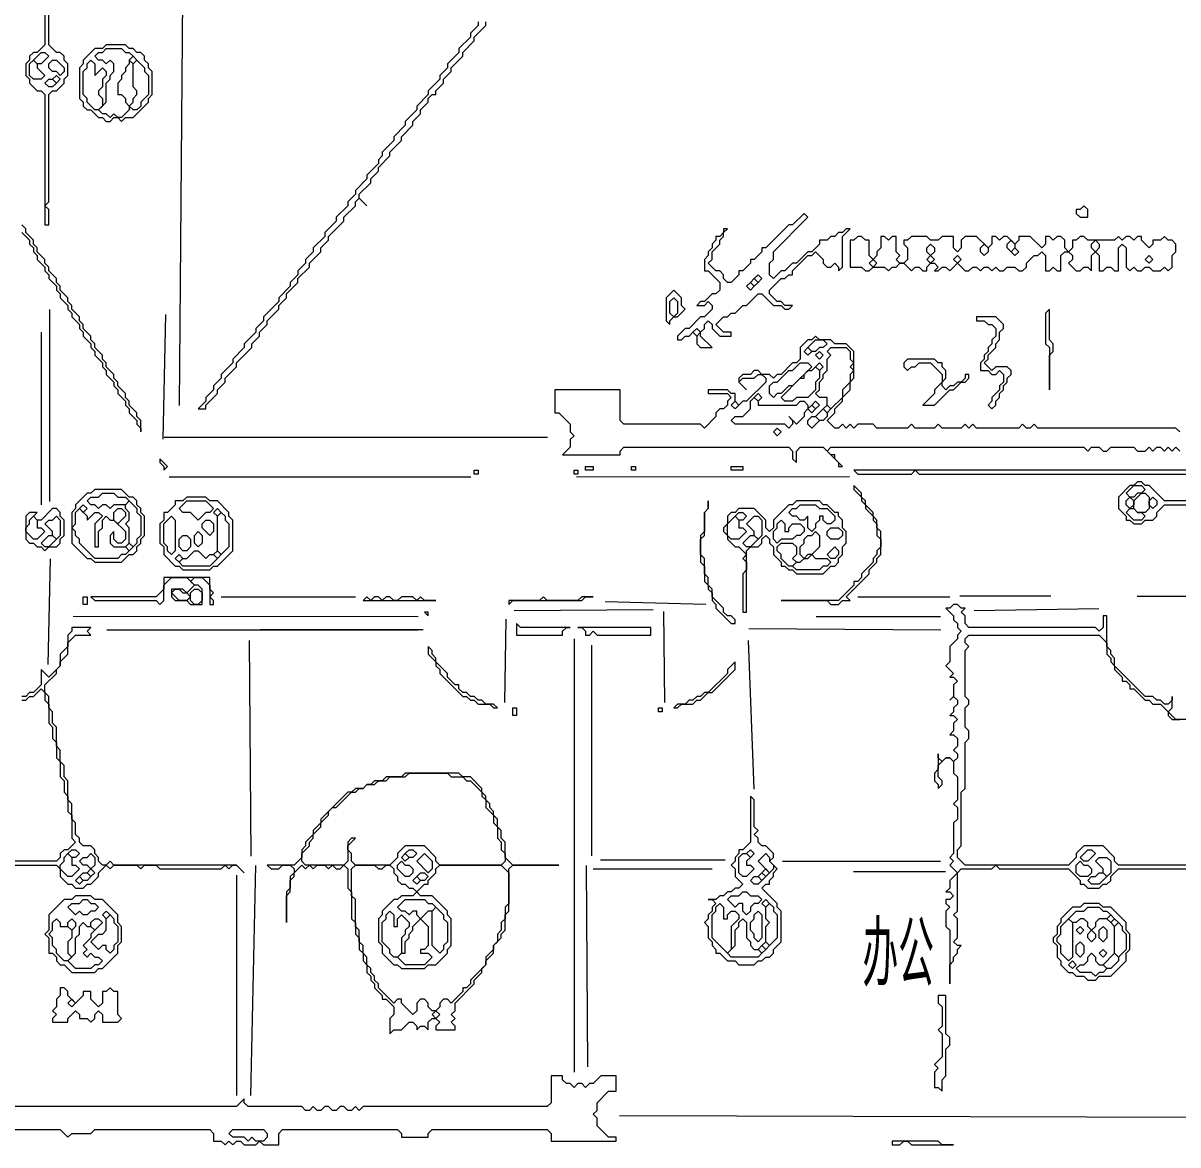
# Model space of a CAD drawing. Extents: x 10 to 1971, y 11 to 1392.
# Drawn here: x 696.3 to 997.5, y 476 to 768.6 of the extents above; entities that cross this region are included whole.
import ezdxf

# ---------------------------------------------------------------- set-up
doc = ezdxf.new("R2010")
doc.units = 0
for name, color, linetype, lineweight in [('OCR_TEXT', 6, 'Continuous', 0), ('TEXT_FALLBACK_OUTLINE', 2, 'Continuous', 0), ('TRACE_CURVE', 6, 'Continuous', 0), ('TRACE_STRAIGHT', 5, 'Continuous', 0), ('TRACE_TEXT_SYMBOL', 6, 'Continuous', 0)]:
    doc.layers.add(name, color=color, linetype=linetype, lineweight=lineweight)
doc.styles.add('wqy-unicode', font='wqy-unicode.lff')

msp = doc.modelspace()

# ---------------------------------------------------------------- linework, layer by layer
at = {"layer": 'TEXT_FALLBACK_OUTLINE', "color": 2}
for points in [[(964, 694), (963, 693), (963, 685), (964, 684), (964, 673), (964, 682), (965, 683), (965, 685), (964, 686)], [(945, 692), (945, 691), (947, 691), (948, 690), (949, 690), (950, 689), (950, 687), (949, 686), (949, 685), (948, 684), (948, 683), (947, 682), (947, 681), (946, 680), (946, 678), (948, 678), (949, 677), (950, 677), (951, 678), (952, 677), (952, 675), (951, 674), (951, 673), (949, 671), (949, 670), (948, 669), (949, 668), (950, 669), (950, 670), (951, 671), (951, 672), (952, 673), (952, 674), (953, 675), (953, 676), (954, 677), (954, 678), (953, 679), (950, 679), (949, 678), (947, 680), (948, 681), (948, 682), (950, 684), (950, 685), (951, 686), (951, 688), (952, 689), (952, 690), (950, 692)], [(927, 681), (926, 680), (926, 679), (927, 678), (928, 679), (929, 679), (930, 680), (933, 680), (936, 677), (936, 675), (934, 673), (934, 672), (931, 669), (934, 669), (938, 673), (939, 673), (941, 675), (942, 675), (943, 676), (943, 677), (942, 677), (942, 676), (941, 675), (940, 675), (939, 674), (938, 674), (937, 673), (936, 674), (936, 675), (937, 676), (937, 678), (936, 679), (936, 680), (935, 680), (934, 681)], [(706, 517), (706, 515), (705, 514), (705, 512), (704, 511), (705, 510), (704, 509), (704, 508), (708, 508), (708, 509), (710, 511), (711, 510), (711, 509), (713, 509), (714, 508), (715, 509), (715, 510), (716, 511), (717, 510), (717, 508), (721, 508), (722, 509), (721, 510), (721, 516), (720, 516), (719, 517), (718, 516), (717, 516), (717, 513), (716, 512), (714, 514), (714, 516), (712, 516), (712, 515), (710, 513), (708, 515), (708, 516), (707, 517)], [(708, 513), (709, 514), (710, 513), (709, 512)]]:
    msp.add_lwpolyline(points, close=True, dxfattribs=at)
at = {"layer": 'TRACE_CURVE', "color": 6}
for points in [[(702, 799), (702, 763), (700, 761), (699, 761), (698, 760), (698, 759), (697, 758), (697, 755), (698, 754), (698, 753), (700, 751), (701, 751), (702, 750), (702, 716), (703, 716), (703, 720), (702, 721), (703, 722), (703, 750), (704, 751), (705, 751), (707, 753), (707, 754), (708, 755), (708, 758), (707, 759), (707, 760), (706, 761), (705, 761), (703, 763), (703, 863)], [(815, 769), (815, 768), (813, 766), (813, 765), (810, 762), (810, 761), (807, 758), (807, 757), (805, 755), (805, 754), (802, 751), (802, 750), (799, 747), (799, 746), (796, 743), (796, 742), (793, 739), (793, 738), (790, 735), (790, 734), (789, 733), (789, 732), (786, 729), (786, 728), (783, 725), (783, 724), (781, 722), (781, 721), (778, 718), (778, 717), (775, 714)], [(789, 730), (789, 731), (792, 734), (792, 735), (795, 738), (795, 739), (798, 742), (798, 743), (800, 745), (800, 746), (802, 748), (802, 749), (803, 750), (804, 750), (804, 751), (806, 753), (806, 754), (808, 756), (808, 757), (811, 760), (811, 761), (814, 764), (814, 765), (817, 768), (817, 769)], [(775, 714), (775, 713), (772, 710), (772, 709), (770, 707), (770, 706), (768, 704), (768, 703), (766, 701), (766, 700), (763, 697), (763, 696), (759, 692), (759, 691), (757, 689), (757, 688), (754, 685), (754, 684), (751, 681), (751, 680), (748, 677), (748, 676), (746, 674), (746, 673), (744, 671), (744, 670), (742, 668), (744, 668), (744, 669), (747, 672), (747, 673), (749, 675), (749, 676), (752, 679), (752, 680), (756, 684), (756, 685), (758, 687), (758, 688), (760, 690), (760, 691), (763, 694), (763, 695), (765, 697), (765, 698), (768, 701), (768, 702), (771, 705), (771, 706), (774, 709), (774, 710), (776, 712), (776, 713), (780, 717), (780, 718), (783, 721), (783, 722), (784, 723), (786, 721), (784, 723), (784, 724), (787, 727), (787, 728), (789, 730)], [(718, 678), (718, 677), (720, 675), (720, 674), (721, 673), (721, 672), (723, 670), (723, 669), (724, 668), (724, 667), (726, 665), (726, 664), (727, 663), (727, 662), (727, 665), (726, 666), (726, 667), (724, 669), (724, 670), (723, 671), (723, 672), (721, 674), (721, 675), (720, 676), (720, 677), (718, 679), (718, 680), (717, 681), (717, 682), (715, 684), (715, 685), (714, 686), (714, 687), (712, 689), (712, 690), (711, 691), (711, 692), (709, 694), (709, 695), (708, 696), (708, 697), (706, 699), (706, 700), (705, 701), (705, 702), (703, 704), (703, 705), (702, 706), (702, 707), (700, 709), (700, 710), (699, 711), (699, 712), (697, 714), (697, 715), (696, 716)], [(696, 714), (698, 712), (698, 711), (699, 710), (699, 709), (700, 708), (700, 707), (702, 705), (702, 704), (703, 703), (703, 702), (705, 700), (705, 699), (706, 698), (706, 697), (708, 695), (708, 694), (709, 693), (709, 692), (711, 690), (711, 689), (712, 688), (712, 687), (714, 685), (714, 684), (715, 683), (715, 682), (717, 680), (717, 679), (718, 678)], [(939, 617), (938, 616), (937, 616), (939, 614), (939, 613), (940, 612), (940, 611), (941, 610), (940, 609), (940, 608), (938, 606), (938, 602), (937, 601), (939, 599), (938, 598), (939, 598), (940, 597), (939, 596), (939, 593), (938, 592), (939, 593), (940, 592), (940, 591), (939, 590), (939, 589), (938, 588), (939, 588), (940, 587), (939, 586), (939, 584), (938, 583), (939, 583), (940, 582), (940, 580), (939, 579), (940, 578), (940, 577), (939, 576), (938, 577), (937, 577), (936, 576), (935, 577), (935, 578), (935, 574), (934, 573), (934, 571), (935, 570), (935, 569), (936, 570), (936, 571), (935, 572), (935, 575), (937, 577), (938, 577), (939, 576), (939, 573), (940, 572), (940, 566), (939, 565), (940, 564), (940, 561), (939, 560), (939, 552), (938, 551)], [(980, 604), (980, 605), (979, 606), (979, 614), (978, 614), (978, 611), (977, 610), (976, 611), (943, 611), (942, 612), (942, 614), (941, 615), (942, 616), (941, 616), (940, 617), (939, 617)], [(709, 611), (709, 610), (708, 609), (708, 606), (706, 604), (706, 601), (703, 598), (701, 600), (701, 596), (699, 594), (698, 594), (697, 593), (696, 593)], [(720, 549), (726, 549), (727, 548), (728, 549), (731, 549), (732, 548), (748, 548), (749, 549), (750, 548), (751, 549), (752, 549), (754, 547), (752, 549), (720, 549), (719, 550), (718, 549), (717, 549), (716, 550), (716, 551), (715, 552), (715, 553), (714, 554), (712, 554), (711, 555), (711, 556), (710, 557), (710, 560), (709, 561), (709, 565), (708, 566), (708, 571), (707, 572), (707, 575), (706, 576), (706, 579), (705, 580), (705, 585), (704, 586), (704, 589), (703, 590), (703, 593), (702, 594), (702, 596), (705, 599), (705, 600), (706, 601), (706, 602), (708, 604), (708, 607), (710, 609), (714, 609), (713, 610), (714, 611), (709, 611)], [(943, 584), (942, 585), (942, 590), (943, 591), (943, 592), (942, 593), (942, 605), (943, 606), (942, 607), (942, 608), (943, 609), (977, 609), (979, 607), (979, 604), (980, 603), (980, 602), (981, 601), (981, 600), (983, 598), (983, 597), (984, 597), (985, 596), (985, 595), (986, 595), (989, 592), (990, 592), (991, 591), (993, 591), (995, 589), (995, 588), (996, 587), (998, 587)], [(1001, 587), (997, 587), (995, 589), (996, 590), (996, 593), (996, 592), (995, 591), (994, 591), (993, 592), (992, 592), (991, 593), (989, 593), (981, 601), (981, 603), (980, 604)], [(696, 592), (697, 592), (698, 593), (699, 593), (701, 595), (702, 594), (702, 592), (703, 591), (703, 586), (704, 585), (704, 582), (705, 581), (705, 577), (706, 576), (706, 572), (707, 571), (707, 568), (708, 567), (708, 563), (709, 562), (709, 556), (710, 555), (708, 553), (707, 553), (706, 552), (706, 551), (705, 550), (671, 550)], [(1009, 549), (982, 549), (981, 550), (981, 551), (978, 554), (973, 554), (971, 552), (971, 551), (969, 549), (942, 549), (940, 551), (940, 553), (941, 554), (941, 568), (942, 569), (942, 581), (943, 582), (943, 584)], [(796, 573), (795, 572), (791, 572), (790, 571), (788, 571), (787, 570), (786, 570), (785, 569), (783, 569), (782, 568), (781, 568), (774, 561), (774, 560), (772, 558), (772, 557), (770, 555), (770, 554), (769, 553), (769, 551), (767, 549), (760, 549), (761, 548), (763, 548), (764, 549), (766, 549), (767, 548), (767, 547), (766, 546), (766, 543), (765, 542), (765, 534), (765, 541), (766, 542), (766, 545), (767, 546), (767, 547), (769, 549), (770, 548), (771, 549), (772, 548), (773, 549), (775, 549), (776, 548), (777, 549), (778, 548), (779, 548), (780, 549), (781, 548), (781, 543), (782, 542), (782, 535), (783, 534), (783, 531), (784, 530), (784, 527), (785, 526), (785, 524), (786, 523), (786, 521), (787, 520), (787, 519), (788, 518), (788, 517), (790, 515)], [(790, 515), (790, 514), (791, 514), (793, 512), (793, 510), (792, 509), (792, 505), (793, 506), (795, 506), (797, 508), (798, 508), (799, 507), (799, 506), (800, 507), (801, 507), (802, 506), (802, 508), (803, 509), (804, 509), (805, 508), (804, 507), (804, 506), (809, 506), (809, 507), (808, 508), (809, 509), (808, 510), (809, 511), (809, 513), (814, 518), (814, 519), (816, 521), (816, 522), (817, 523), (817, 524), (819, 526), (819, 528), (821, 530), (821, 531), (822, 532), (822, 536), (823, 537), (823, 548), (824, 549), (836, 549), (824, 549), (822, 551), (822, 555), (821, 556), (821, 558), (820, 559), (820, 561), (819, 562), (819, 563), (818, 564), (818, 565), (817, 566), (817, 567), (816, 568), (816, 569), (813, 572), (811, 572), (810, 573), (796, 573)], [(672, 549), (705, 549), (706, 548), (706, 546), (708, 544), (709, 544), (710, 543), (712, 543), (713, 544), (714, 544), (716, 546), (716, 547), (718, 549), (719, 548), (720, 549)], [(782, 548), (783, 549), (788, 549), (789, 548), (790, 548), (791, 549), (792, 549), (793, 548), (793, 547), (794, 546), (794, 545), (795, 544), (796, 544), (797, 543), (798, 543), (799, 542), (798, 541), (795, 541), (794, 540), (793, 540), (790, 537), (790, 536), (789, 535), (789, 529), (790, 528), (790, 526), (793, 523), (794, 523), (795, 522), (801, 522), (802, 523), (804, 523), (807, 526), (807, 527), (808, 528), (808, 535), (807, 536), (807, 537), (803, 541), (800, 541), (799, 542), (801, 544), (802, 544), (802, 545), (804, 547), (804, 548), (805, 549), (821, 549), (823, 547), (823, 539), (822, 538), (822, 535), (821, 534), (821, 532), (820, 531), (820, 529), (819, 528), (819, 527), (817, 525), (817, 523), (813, 519), (813, 518), (812, 517), (811, 517)], [(938, 551), (939, 550), (938, 549), (940, 547), (938, 545), (938, 543), (937, 542), (938, 542), (939, 541), (938, 540), (937, 540), (937, 539), (938, 538), (937, 537), (937, 533), (938, 532), (938, 518), (938, 523), (939, 524), (939, 525), (940, 526), (940, 527), (941, 528), (940, 528), (939, 529), (940, 530), (940, 535), (939, 536), (940, 537), (940, 547), (941, 548), (949, 548), (950, 549), (951, 548), (969, 548), (972, 545), (972, 544), (973, 544), (974, 543), (977, 543), (978, 544), (979, 544), (980, 545), (980, 546), (982, 548), (1009, 548)], [(811, 517), (811, 516), (808, 513), (807, 514), (806, 514), (805, 513), (805, 512), (804, 511), (803, 511), (802, 512), (802, 513), (801, 514), (800, 514), (799, 513), (799, 511), (798, 510), (795, 513), (795, 514), (794, 514), (793, 513), (789, 517), (789, 518), (788, 519), (788, 520), (787, 521), (787, 522), (786, 523), (786, 525), (785, 526), (785, 528), (784, 529), (784, 532), (783, 533), (783, 540), (782, 541), (782, 548)], [(846, 483), (845, 484), (846, 485), (846, 487), (849, 490), (851, 490), (851, 494), (847, 494), (845, 492), (844, 492), (843, 491), (842, 492), (841, 492), (840, 491), (839, 492), (838, 492), (837, 493), (837, 494), (834, 494), (834, 487), (833, 486), (785, 486), (784, 485), (783, 486), (782, 485), (781, 485), (780, 486), (779, 486), (778, 485), (777, 485), (776, 486), (775, 486), (774, 485), (773, 485), (772, 486), (771, 485), (770, 485), (769, 486), (755, 486), (754, 487), (754, 488), (752, 486), (677, 486)], [(676, 480), (706, 480), (708, 478), (709, 479), (714, 479), (715, 480), (745, 480), (746, 479), (746, 477), (748, 477), (749, 476), (750, 477), (751, 476), (752, 477), (753, 477), (754, 476), (757, 476), (758, 477), (759, 476), (763, 476), (763, 479), (764, 480), (794, 480), (795, 479), (795, 478), (802, 478), (802, 479), (803, 480), (833, 480), (834, 479), (834, 477), (851, 477), (851, 478), (849, 478), (846, 481), (846, 483)]]:
    msp.add_lwpolyline(points, dxfattribs=at)
for points in [[(698, 758), (699, 759), (700, 758), (700, 757), (702, 755), (701, 754), (699, 754), (698, 755)], [(701, 761), (702, 761), (703, 760), (701, 758), (700, 758), (699, 759)], [(703, 758), (704, 759), (705, 759), (707, 757), (707, 756), (706, 755), (705, 756), (704, 756), (703, 757)], [(702, 753), (703, 754), (704, 754), (705, 753), (704, 752), (703, 752)], [(704, 754), (705, 755), (706, 754), (705, 753)], [(796, 572), (797, 573), (807, 573), (808, 572), (811, 572), (812, 571), (813, 571), (816, 568), (816, 567), (817, 566), (817, 564), (819, 562), (819, 560), (820, 559), (820, 556), (821, 555), (821, 553), (822, 552), (822, 550), (821, 549), (805, 549), (804, 550), (804, 551), (801, 554), (796, 554), (794, 552), (794, 551), (792, 549), (783, 549), (782, 550), (782, 552), (781, 553), (781, 554), (783, 556), (782, 556), (781, 555), (781, 550), (780, 549), (770, 549), (769, 550), (769, 552), (771, 554), (771, 555), (772, 556), (772, 557), (774, 559), (774, 560), (776, 562), (776, 563), (777, 564), (778, 564), (782, 568), (783, 568), (784, 569), (785, 569), (786, 570), (788, 570), (789, 571), (791, 571), (792, 572)], [(707, 551), (708, 552), (709, 551), (709, 549), (710, 549), (711, 548), (709, 546), (708, 546), (706, 548), (706, 549), (707, 550)], [(708, 552), (709, 553), (710, 553), (711, 552), (710, 551), (709, 551)], [(713, 551), (714, 552), (715, 551), (715, 549), (714, 548), (713, 549), (712, 549), (711, 550), (712, 551)], [(795, 551), (796, 552), (797, 551), (796, 550)], [(796, 552), (797, 553), (798, 553), (799, 552), (798, 551), (797, 551)], [(801, 552), (803, 550), (803, 548), (802, 547), (799, 550)], [(974, 553), (975, 553), (976, 552), (974, 550), (973, 550), (972, 551)], [(794, 549), (795, 550), (796, 549), (797, 549), (798, 548), (798, 547), (797, 546), (796, 546), (794, 548)], [(971, 549), (972, 550), (973, 549), (974, 549), (975, 548), (975, 547), (974, 546), (972, 546), (971, 547)], [(976, 550), (977, 551), (979, 551), (980, 550), (980, 547), (979, 546), (978, 547), (978, 548)], [(710, 545), (711, 546), (712, 545), (711, 544)], [(711, 546), (712, 547), (713, 547), (714, 546), (713, 545), (712, 545)], [(713, 547), (714, 548), (715, 547), (714, 546)], [(798, 545), (799, 546), (800, 545), (799, 544)], [(799, 546), (800, 547), (801, 547), (802, 546), (801, 545), (800, 545)], [(976, 546), (977, 547), (978, 547), (979, 546), (977, 544), (975, 544), (974, 545), (975, 546)], [(796, 540), (801, 540), (802, 539), (803, 539), (804, 538), (803, 537), (802, 537), (800, 535), (799, 536), (799, 537), (798, 537), (797, 536), (796, 537), (795, 537), (794, 538)], [(791, 536), (792, 537), (793, 536), (793, 533), (794, 533), (794, 535), (795, 536), (797, 534), (797, 533), (796, 532), (796, 531), (795, 530), (795, 526), (794, 525), (793, 525), (792, 526), (792, 527), (790, 529), (790, 534), (791, 535)], [(803, 537), (804, 538), (806, 536), (806, 535), (807, 534), (807, 529), (806, 528), (806, 527), (805, 526), (803, 528)], [(800, 535), (802, 533), (802, 528), (801, 527), (800, 527), (800, 526), (802, 526), (803, 525), (801, 523), (796, 523), (794, 525), (795, 526), (796, 526), (796, 529), (797, 530), (797, 531), (798, 532), (798, 533)], [(803, 510), (804, 511), (805, 510), (804, 509)], [(750, 479), (751, 480), (759, 480), (760, 479), (760, 478), (759, 477), (757, 477), (756, 478), (755, 477), (754, 478), (751, 478)]]:
    msp.add_lwpolyline(points, close=True, dxfattribs=at)
at = {"layer": 'TRACE_STRAIGHT', "color": 5}
for p, q in [((737.09, 668.89), (738.55, 846.4)), ((703.27, 643.87), (703.29, 693.88)), ((732.85, 660.13), (733.51, 692.62)), ((701, 688), (701, 643)), ((733.12, 660.6), (833.12, 660.65)), ((734.37, 650.31), (813.13, 650.27)), ((840.62, 650.29), (911.88, 650.35)), ((702.86, 601.35), (703.43, 628.89)), ((748, 619), (783, 619)), ((848.13, 617.77), (874.39, 617.07)), ((914, 619), (938, 619)), ((940.62, 619.22), (964.38, 619.22)), ((986.87, 619.11), (1056.88, 619.1)), ((824.37, 615.42), (860.63, 615.62)), ((863.37, 615.13), (863.64, 591.38)), ((944.37, 615.41), (976.9, 615.92)), ((709.38, 613.91), (799.38, 613.88)), ((821.97, 591.39), (822.31, 613.16)), ((903.12, 613.88), (935.62, 613.88)), ((718.13, 610.36), (799.38, 610.36)), ((758.13, 610.46), (800.63, 610.45)), ((885.63, 610.69), (935.63, 610.36)), ((755.27, 607.62), (755.68, 551.36)), ((840, 608), (840, 495)), ((844.53, 606.38), (844.55, 551.38)), ((885.45, 607.62), (886.92, 568.83)), ((755.73, 488.85), (757.01, 548.9)), ((843.17, 548.89), (843.49, 496.38)), ((846.87, 550.4), (879.38, 550.38)), ((894.37, 550), (935.62, 550.04)), ((752.05, 488.87), (752.08, 546.38)), ((845, 548), (876, 548)), ((912.88, 547.31), (936.88, 547.32)), ((851.87, 483.68), (1018.12, 483.18))]:
    msp.add_line(p, q, dxfattribs=at)
at = {"layer": 'TRACE_TEXT_SYMBOL', "color": 6}
for points in [[(718, 763), (717, 762), (715, 762), (712, 759), (712, 758), (711, 757), (711, 749), (712, 748), (712, 747), (713, 746), (714, 746), (716, 744), (717, 744), (718, 743), (719, 743), (720, 744), (721, 744), (722, 743), (723, 744), (725, 744), (729, 748), (729, 749), (730, 750), (730, 756), (729, 757), (729, 758), (728, 759), (728, 760), (727, 761), (726, 761), (725, 762), (724, 762), (723, 763)], [(713, 758), (714, 759), (715, 758), (715, 755), (717, 757), (718, 756), (718, 755), (717, 754), (717, 752), (716, 751), (716, 750), (717, 749), (717, 747), (716, 746), (715, 746), (713, 748), (713, 749), (712, 750), (712, 756), (713, 757)], [(717, 761), (718, 762), (722, 762), (723, 761), (724, 761), (725, 760), (724, 759), (724, 758), (723, 757), (723, 756), (722, 755), (722, 754), (721, 753), (721, 750), (722, 750), (723, 749), (723, 748), (724, 747), (724, 746), (722, 744), (721, 744), (720, 745), (719, 744), (718, 745), (717, 745), (716, 746), (718, 748), (718, 753), (719, 754), (719, 755), (720, 756), (720, 758), (719, 759), (718, 758), (717, 759), (716, 759), (715, 760), (716, 761)], [(724, 759), (725, 760), (726, 759), (725, 758)], [(725, 758), (726, 759), (728, 757), (728, 756), (729, 755), (729, 750), (727, 748), (727, 747), (726, 746), (725, 746), (724, 747), (725, 748), (725, 749), (726, 750), (726, 751), (725, 752)], [(973, 721), (972, 720), (971, 720), (971, 719), (972, 718), (974, 718), (974, 720)], [(932, 710), (933, 711), (934, 710), (934, 709), (933, 708), (932, 709)], [(946, 710), (947, 711), (948, 710), (948, 709), (947, 708), (946, 709)], [(953, 711), (954, 712), (955, 711), (955, 710), (954, 709), (953, 710)], [(975, 711), (976, 712), (977, 711), (977, 710), (976, 709), (975, 710)], [(932, 707), (933, 708), (934, 707), (933, 706)], [(939, 707), (940, 708), (941, 707), (940, 706)], [(954, 709), (955, 710), (956, 709), (955, 708)], [(989, 707), (990, 708), (991, 707), (990, 706)], [(917, 706), (918, 707), (919, 706), (918, 705)], [(886, 701), (887, 702), (888, 701), (887, 700)], [(887, 702), (888, 703), (889, 702), (888, 701)], [(866, 699), (864, 697), (864, 691), (865, 690), (865, 691), (866, 692), (867, 692), (869, 694), (868, 695), (868, 697)], [(885, 700), (886, 701), (887, 700), (886, 699)], [(865, 696), (866, 697), (867, 696), (867, 693), (866, 692), (865, 693)], [(871, 688), (872, 689), (873, 688), (872, 687)], [(900, 683), (901, 684), (902, 683), (901, 682)], [(903, 686), (905, 686), (906, 685), (905, 684), (904, 684), (903, 683), (902, 683), (901, 684)], [(906, 683), (907, 684), (911, 684), (912, 683), (912, 681), (913, 680), (912, 679), (913, 678), (912, 677), (912, 675), (910, 673), (910, 671), (907, 668), (906, 669), (906, 671), (904, 671), (903, 672), (904, 673), (904, 675), (905, 676), (905, 677), (906, 678), (906, 681), (907, 682)], [(903, 682), (904, 683), (905, 682), (904, 681)], [(899, 680), (901, 680), (902, 679), (897, 674), (896, 674), (894, 672), (893, 672), (892, 671), (891, 672), (891, 674), (892, 675), (893, 675), (896, 678), (897, 678)], [(902, 678), (903, 679), (904, 678), (904, 676), (903, 675), (903, 673), (901, 671), (898, 671), (897, 670), (895, 670), (894, 671), (899, 676), (900, 676), (900, 677), (901, 678)], [(903, 679), (904, 680), (905, 679), (904, 678)], [(887, 671), (888, 672), (889, 671), (888, 670)], [(886, 670), (887, 671), (888, 670), (888, 669), (898, 669), (899, 670), (900, 670), (901, 669), (901, 668), (900, 667), (900, 666), (898, 664), (896, 666), (897, 665), (897, 664), (896, 663), (895, 664), (882, 664), (881, 665), (882, 666), (884, 666), (886, 668)], [(881, 669), (882, 670), (883, 669), (882, 668)], [(901, 668), (902, 669), (903, 668), (902, 667)], [(902, 669), (903, 670), (904, 669), (903, 668)], [(905, 668), (906, 669), (907, 668), (906, 667)], [(901, 665), (902, 666), (903, 666), (904, 665), (902, 663), (901, 664)], [(905, 668), (906, 667), (906, 666), (905, 665), (904, 665), (903, 666)], [(892, 662), (893, 663), (894, 662), (893, 661)], [(732, 655), (732, 654), (733, 653), (733, 652), (734, 653)], [(814, 652), (815, 652), (815, 651), (814, 651)], [(840, 652), (841, 652), (841, 651), (840, 651)], [(843, 653), (845, 653), (845, 652), (843, 652)], [(855, 653), (856, 653), (856, 652), (855, 652)], [(881, 653), (884, 653), (884, 652), (881, 652)], [(913, 652), (914, 651), (928, 651), (929, 652), (930, 651), (1008, 651), (1008, 652), (1002, 652), (1001, 651), (1000, 652)], [(913, 648), (913, 647), (915, 645), (915, 644), (916, 643), (916, 642), (918, 640), (918, 639), (919, 638), (919, 635), (920, 634), (920, 632), (919, 631), (919, 630), (918, 629), (918, 628), (915, 625), (915, 624), (914, 623), (913, 623), (913, 622), (909, 618), (894, 618), (906, 618), (907, 617), (909, 617), (910, 618), (912, 618), (911, 619), (917, 625), (917, 626), (919, 628), (919, 629), (920, 630), (920, 636), (919, 637), (919, 639), (918, 640), (918, 641), (916, 643), (916, 644), (915, 645), (915, 646)], [(987, 649), (986, 648), (985, 648), (982, 645), (982, 642), (984, 640), (984, 639), (985, 639), (986, 638), (988, 638), (989, 639), (991, 639), (992, 640), (992, 641), (994, 643), (1000, 643), (1000, 644), (994, 644), (990, 648), (989, 648), (988, 649)], [(986, 648), (988, 648), (989, 647), (988, 646), (987, 646), (986, 645), (985, 645), (984, 646)], [(715, 647), (714, 646), (713, 646), (710, 643), (710, 642), (709, 641), (709, 633), (713, 629), (714, 629), (715, 628), (722, 628), (724, 630), (725, 630), (726, 631), (726, 632), (727, 633), (727, 634), (728, 635), (728, 640), (727, 641), (727, 642), (726, 643), (726, 644), (725, 645), (724, 645), (722, 647)], [(716, 645), (717, 646), (720, 646), (721, 645), (723, 645), (724, 644), (723, 643), (720, 643), (719, 642), (718, 643), (717, 643), (716, 642), (715, 643), (714, 643), (713, 644), (714, 645)], [(739, 645), (738, 644), (736, 644), (736, 643), (734, 641), (733, 641), (733, 639), (732, 638), (732, 633), (733, 632), (733, 630), (736, 627), (737, 627), (738, 626), (745, 626), (746, 627), (747, 627), (751, 631), (751, 639), (750, 640), (750, 641), (747, 644), (745, 644), (744, 645)], [(984, 644), (985, 645), (986, 644), (986, 643), (985, 642), (984, 643)], [(988, 646), (989, 646), (990, 645), (990, 642), (989, 641), (987, 641), (986, 642), (986, 644)], [(990, 644), (991, 645), (992, 644), (992, 643), (991, 642), (990, 643)], [(704, 642), (701, 639), (700, 639), (699, 640), (700, 641), (698, 641), (697, 640), (697, 634), (698, 633), (699, 633), (700, 632), (701, 632), (702, 631), (703, 632), (705, 632), (706, 633), (706, 634), (707, 635), (707, 639), (706, 640), (706, 641), (705, 642)], [(710, 641), (711, 642), (713, 640), (713, 639), (715, 641), (716, 641), (717, 640), (715, 638), (715, 632), (716, 632), (716, 636), (717, 637), (717, 639), (718, 640), (719, 639), (720, 639), (723, 636), (723, 634), (722, 633), (721, 633), (720, 634), (720, 636), (719, 635), (719, 633), (720, 632), (723, 632), (724, 631), (723, 630), (722, 630), (721, 629), (715, 629), (711, 633), (711, 634), (710, 635), (710, 636), (709, 637), (710, 638)], [(711, 642), (712, 643), (713, 642), (712, 641)], [(720, 641), (721, 642), (722, 642), (723, 641), (723, 640), (721, 638), (720, 639)], [(723, 643), (724, 644), (726, 642), (726, 641), (727, 640), (727, 635), (726, 634), (726, 633), (725, 632), (724, 633), (724, 637), (723, 638), (724, 639), (724, 641), (723, 642)], [(739, 644), (744, 644), (746, 642), (745, 641), (744, 641), (742, 639), (740, 641), (738, 641), (737, 642)], [(746, 641), (747, 642), (748, 641), (747, 640)], [(875, 644), (875, 642), (874, 641), (874, 636), (873, 635), (873, 628), (874, 627), (874, 623), (875, 622), (875, 621), (876, 620), (876, 618), (877, 617), (877, 616), (881, 612), (882, 612), (882, 613), (881, 614), (880, 614), (879, 615), (879, 616), (876, 619), (876, 621), (875, 622), (875, 624), (874, 625), (874, 629), (873, 630), (873, 634), (874, 635), (874, 641), (875, 642)], [(898, 644), (897, 643), (896, 643), (892, 639), (892, 637), (891, 636), (890, 637), (890, 639), (887, 642), (883, 642), (882, 641), (881, 641), (880, 640), (880, 638), (879, 637), (879, 636), (880, 635), (880, 634), (882, 632), (883, 632), (885, 630), (884, 629), (885, 628), (885, 626), (884, 625), (884, 615), (885, 615), (885, 631), (886, 632), (888, 632), (889, 633), (889, 634), (890, 635), (891, 634), (891, 633), (892, 632), (892, 630), (894, 628), (894, 627), (895, 627), (896, 626), (897, 626), (898, 625), (905, 625), (907, 627), (908, 627), (909, 628), (909, 629), (910, 630), (910, 632), (911, 633), (911, 636), (910, 637), (910, 639), (909, 640), (909, 641), (908, 641), (906, 643), (905, 643), (904, 644)], [(898, 642), (899, 643), (903, 643), (904, 642), (906, 642), (908, 640), (908, 639), (907, 638), (906, 638), (905, 639), (905, 640), (904, 640), (904, 639), (903, 638), (903, 637), (902, 636), (901, 637), (901, 640), (900, 639), (899, 639), (898, 640), (897, 640), (896, 641), (897, 642)], [(984, 641), (985, 642), (986, 642), (987, 641), (988, 641), (989, 640), (988, 639), (986, 639)], [(698, 639), (699, 640), (700, 639), (700, 637), (701, 637), (702, 636), (700, 634), (699, 634), (697, 636), (697, 637), (698, 638)], [(704, 639), (705, 640), (706, 639), (706, 635), (705, 634), (704, 635), (704, 636), (702, 638), (703, 639)], [(735, 640), (736, 639), (736, 631), (735, 630), (734, 631), (734, 632), (733, 633), (733, 638)], [(743, 638), (744, 639), (745, 639), (746, 638), (746, 636), (745, 635), (743, 637)], [(747, 640), (748, 641), (749, 640), (749, 639), (750, 638), (750, 632), (748, 630), (747, 631)], [(882, 640), (883, 639), (883, 637), (884, 637), (885, 636), (883, 634), (881, 634), (880, 635), (880, 638)], [(882, 640), (883, 641), (884, 641), (885, 640), (884, 639), (883, 639)], [(887, 640), (888, 640), (889, 639), (889, 635), (888, 634), (887, 635), (887, 636), (885, 638)], [(893, 638), (894, 639), (895, 638), (895, 636), (896, 636), (896, 637), (897, 638), (899, 638), (900, 637), (900, 636), (899, 635), (898, 635), (897, 634), (894, 634), (893, 633), (892, 634), (892, 636), (893, 637)], [(741, 635), (742, 636), (743, 635), (743, 633), (742, 632), (741, 633)], [(902, 635), (903, 636), (904, 635), (904, 632), (902, 630), (901, 630), (900, 629), (899, 630), (899, 632), (900, 633), (900, 634), (901, 635)], [(906, 636), (907, 637), (909, 637), (910, 636), (910, 635), (909, 634), (907, 634), (906, 635)], [(703, 635), (704, 635), (705, 634), (703, 632), (702, 632), (701, 633)], [(723, 632), (724, 633), (725, 632), (724, 631)], [(737, 634), (738, 635), (739, 635), (740, 634), (740, 632), (739, 631), (738, 631), (737, 632)], [(886, 635), (887, 635), (888, 634), (886, 632), (885, 632), (884, 633)], [(893, 632), (894, 633), (897, 633), (898, 632), (898, 630), (897, 629), (898, 628), (897, 627), (896, 627), (894, 629), (894, 630), (893, 631)], [(736, 629), (737, 630), (738, 629), (737, 628)], [(741, 631), (742, 631), (744, 629), (745, 630), (746, 630), (747, 629), (745, 627), (738, 627), (737, 628), (738, 629), (739, 629)], [(746, 630), (747, 631), (748, 630), (747, 629)], [(901, 629), (902, 630), (903, 629), (906, 629), (907, 628), (906, 627), (905, 627), (904, 626), (898, 626), (897, 627), (898, 628), (899, 628), (900, 629)], [(908, 632), (909, 631), (909, 630), (908, 629), (907, 629), (906, 630)], [(733, 624), (733, 621), (731, 619), (714, 619), (715, 618), (731, 618), (732, 617), (733, 618), (733, 622), (735, 624), (739, 624), (741, 622), (739, 620), (738, 621), (735, 621), (735, 619), (736, 618), (739, 618), (740, 617), (743, 617), (743, 621), (742, 622), (741, 622), (740, 623), (741, 624), (743, 624), (745, 622), (745, 617), (746, 617), (746, 618), (745, 619), (746, 620), (745, 621), (745, 624)], [(735, 620), (736, 621), (737, 621), (738, 620), (739, 620), (740, 619), (739, 618), (737, 618)], [(740, 620), (741, 621), (742, 621), (743, 620), (743, 618), (742, 617), (741, 617), (740, 618)], [(712, 619), (713, 619), (713, 617), (712, 617)], [(786, 619), (785, 618), (804, 618), (801, 618), (800, 619), (799, 618), (798, 619), (795, 619), (794, 618), (793, 618), (792, 619), (791, 619), (790, 618), (789, 619), (788, 619), (787, 618)], [(832, 619), (831, 618), (823, 618), (823, 617), (824, 618), (842, 618), (843, 619), (845, 619), (842, 619), (841, 618), (833, 618)], [(801, 615), (802, 614), (802, 615)], [(825, 612), (825, 609), (837, 609), (837, 610), (838, 611), (839, 611), (826, 611)], [(841, 611), (842, 611), (843, 610), (843, 609), (844, 609), (845, 610), (846, 609), (860, 609), (860, 611)], [(802, 606), (802, 604), (804, 602), (804, 601), (805, 600), (805, 599), (811, 593), (812, 593), (813, 592), (814, 592), (815, 591), (818, 591), (819, 590), (820, 590), (819, 591), (817, 591), (816, 592), (815, 592), (814, 593), (813, 593), (812, 594), (811, 594), (810, 595), (810, 596), (809, 596), (807, 598), (807, 599), (804, 602), (804, 603), (803, 604), (803, 605)], [(882, 602), (880, 600), (880, 599), (875, 594), (874, 594), (873, 593), (872, 593), (871, 592), (870, 592), (869, 591), (867, 591), (866, 590), (867, 590), (868, 591), (871, 591), (872, 592), (873, 592), (875, 594), (876, 594), (882, 600)], [(824, 590), (825, 590), (825, 588), (824, 588)], [(862, 590), (863, 590), (863, 589), (862, 589)], [(883, 551), (884, 552), (885, 552), (886, 551), (885, 550), (885, 549), (886, 549), (887, 548), (885, 546), (884, 546), (883, 547)], [(885, 552), (886, 553), (887, 552), (886, 551)], [(890, 552), (891, 551), (891, 550), (892, 549), (892, 548), (891, 547), (888, 550)], [(886, 545), (887, 546), (888, 546), (889, 545), (888, 544), (887, 544)], [(888, 546), (889, 547), (890, 546), (889, 545)], [(889, 547), (890, 548), (891, 547), (890, 546)], [(710, 541), (709, 540), (707, 540), (703, 536), (703, 532), (702, 531), (703, 530), (703, 526), (704, 526), (705, 525), (705, 524), (706, 523), (707, 523), (709, 521), (715, 521), (716, 522), (717, 522), (721, 526), (721, 528), (722, 529), (722, 533), (721, 534), (721, 536), (717, 540), (715, 540), (714, 541)], [(711, 539), (712, 540), (713, 540), (714, 539), (715, 539), (716, 538), (715, 537), (714, 537), (713, 536), (712, 536), (711, 537), (710, 536), (708, 538), (709, 539)], [(883, 541), (884, 542), (885, 542), (886, 541), (888, 541), (889, 540), (888, 539), (887, 539), (886, 538), (886, 537), (885, 536), (884, 537), (884, 539), (883, 539), (882, 538), (880, 540), (881, 541)], [(889, 539), (890, 540), (891, 539), (890, 538)], [(717, 536), (718, 537), (719, 536), (718, 535)], [(877, 538), (878, 539), (879, 538), (879, 535), (880, 535), (880, 536), (881, 537), (882, 537), (883, 536), (883, 535), (881, 533), (881, 527), (880, 526), (876, 530), (876, 536), (877, 537)], [(887, 536), (888, 537), (889, 536), (889, 530), (888, 529), (887, 530), (887, 531), (886, 532), (886, 534), (887, 535)], [(890, 538), (891, 539), (892, 538), (892, 537), (893, 536), (893, 530), (891, 528), (890, 529), (890, 533), (891, 534), (890, 535)], [(973, 539), (972, 538), (970, 538), (967, 535), (967, 534), (966, 533), (966, 531), (965, 530), (965, 529), (966, 528), (966, 525), (967, 524), (967, 523), (969, 521), (970, 521), (971, 520), (973, 520), (974, 519), (976, 519), (977, 520), (980, 520), (984, 524), (984, 526), (985, 527), (985, 531), (984, 532), (984, 534), (980, 538), (978, 538), (977, 539)], [(973, 537), (974, 538), (977, 538), (978, 537), (979, 537), (980, 536), (979, 535), (977, 535), (976, 534), (976, 533), (975, 532), (974, 533), (974, 534), (973, 535), (972, 535), (971, 534), (970, 534), (969, 535), (971, 537)], [(704, 534), (705, 535), (706, 534), (706, 533), (708, 533), (709, 532), (709, 530), (708, 529), (708, 526), (709, 525), (708, 524), (707, 524), (705, 526), (705, 527), (704, 528), (704, 530), (703, 531), (704, 532)], [(708, 534), (709, 535), (710, 534), (710, 533), (709, 532), (708, 533)], [(711, 533), (712, 534), (713, 533), (714, 533), (715, 532), (714, 531), (714, 530), (712, 528), (713, 527), (712, 526), (713, 525), (714, 526), (715, 525), (716, 525), (717, 524), (716, 523), (715, 523), (714, 522), (710, 522), (708, 524), (710, 526), (710, 530), (711, 531)], [(718, 535), (719, 536), (720, 535), (720, 534), (721, 533), (721, 529), (720, 528), (720, 527), (719, 526), (718, 527), (718, 528), (717, 528), (716, 527), (714, 529), (716, 531), (717, 531), (718, 532)], [(714, 534), (715, 535), (716, 535), (717, 534), (715, 532), (714, 533)], [(883, 534), (884, 535), (885, 534), (885, 530), (886, 529), (886, 528), (887, 527), (888, 527), (889, 526), (888, 525), (881, 525), (880, 526), (882, 528), (882, 532), (883, 533)], [(969, 535), (970, 534), (970, 525), (969, 524), (967, 526), (967, 528), (966, 529), (966, 530), (967, 531), (967, 533)], [(979, 535), (980, 536), (981, 535), (980, 534)], [(980, 534), (981, 535), (982, 534), (981, 533)], [(981, 533), (982, 534), (983, 533), (983, 532), (984, 531), (984, 527), (982, 525), (981, 526)], [(971, 532), (972, 533), (973, 532), (972, 531)], [(974, 531), (975, 532), (976, 531), (976, 530), (975, 529), (974, 530)], [(977, 532), (978, 533), (979, 532), (979, 530), (978, 529), (977, 530)], [(888, 527), (889, 528), (890, 527), (889, 526)], [(889, 528), (890, 529), (891, 528), (890, 527)], [(971, 528), (972, 529), (973, 528), (973, 526), (972, 525), (971, 526)], [(974, 525), (975, 526), (976, 525), (976, 524), (977, 523), (978, 523), (979, 522), (978, 521), (977, 521), (976, 520), (975, 521), (972, 521), (971, 522), (972, 523), (973, 523), (974, 524)], [(977, 526), (978, 527), (979, 526), (978, 525)], [(981, 526), (982, 525), (982, 524), (980, 522), (979, 522), (978, 523)], [(969, 523), (970, 524), (971, 523), (970, 522)], [(935, 515), (935, 513), (936, 512), (936, 507), (935, 506), (936, 505), (936, 499), (934, 497), (935, 496), (934, 495), (934, 491), (935, 491), (936, 490), (936, 493), (937, 494), (937, 501), (938, 502), (938, 504), (937, 505), (937, 515)], [(923, 477), (923, 476), (925, 476), (926, 477), (927, 477), (928, 476), (939, 476), (936, 476), (935, 477)]]:
    msp.add_lwpolyline(points, close=True, dxfattribs=at)
for points in [[(900, 719), (897, 716), (896, 716), (890, 710), (889, 710), (889, 709), (887, 707), (886, 707), (886, 706), (884, 704), (883, 704), (883, 703), (881, 701), (880, 701), (879, 702), (879, 703), (878, 704), (877, 704), (875, 706), (876, 707), (876, 709), (878, 711), (878, 712), (879, 713), (879, 714), (880, 715), (879, 715), (879, 714), (878, 713), (877, 713), (877, 712), (876, 711), (876, 710), (875, 709), (875, 708), (874, 707), (874, 704), (875, 704), (878, 701), (878, 699), (877, 698), (876, 698), (874, 696), (873, 696), (872, 695), (874, 695), (875, 696), (876, 695), (876, 694), (874, 692), (873, 692), (870, 689), (869, 689), (867, 687), (867, 686), (868, 686), (869, 687), (870, 687), (871, 688), (872, 687), (872, 685), (873, 684), (876, 684), (873, 687)], [(891, 703), (891, 706), (892, 707), (892, 709), (901, 718), (900, 719)], [(873, 687), (873, 688), (874, 689), (874, 690), (875, 691), (876, 690), (876, 689), (878, 687), (881, 687), (881, 688), (879, 688), (877, 690), (879, 692), (880, 692), (881, 693), (882, 693), (884, 695), (885, 695), (888, 698), (889, 698), (892, 695), (894, 695), (895, 694), (896, 694), (897, 695), (895, 695), (894, 696), (893, 696), (891, 698), (891, 699), (894, 702), (895, 702), (896, 703), (897, 703), (897, 704), (901, 708), (902, 708), (903, 709), (905, 707), (905, 706), (906, 705), (907, 705), (908, 706), (909, 705), (909, 704), (910, 705), (910, 713), (912, 715), (911, 715), (910, 714), (909, 714), (908, 713), (907, 713), (906, 712), (904, 712), (904, 711), (902, 709), (901, 709), (898, 706), (897, 706), (895, 704), (894, 704), (892, 702), (891, 703)], [(914, 713), (913, 712), (912, 712), (912, 705), (915, 705), (916, 704), (917, 704), (918, 705), (921, 705), (922, 704), (923, 705), (924, 705), (925, 706), (926, 706), (928, 704), (929, 705), (930, 705), (931, 704), (932, 704), (932, 705), (933, 706), (934, 706), (935, 705), (934, 704), (935, 704), (936, 705), (937, 705), (938, 704), (940, 706), (942, 704), (943, 704), (944, 705), (945, 705), (946, 704), (947, 705), (948, 705), (949, 704), (950, 705), (951, 704), (952, 704), (953, 705), (955, 705), (956, 704), (957, 704), (958, 705), (958, 706), (960, 708), (961, 708), (962, 709), (963, 708), (963, 704), (964, 704), (965, 705), (966, 704), (967, 704), (967, 708), (968, 709), (969, 709), (970, 708), (970, 707), (969, 706), (971, 704), (972, 704), (973, 705)], [(956, 713), (956, 712), (955, 711), (953, 713), (952, 713), (951, 712), (950, 713), (949, 713), (949, 711), (948, 710), (945, 713), (942, 713), (941, 712), (941, 710), (940, 709), (939, 710), (939, 713), (936, 713), (935, 712), (933, 712), (932, 713), (928, 713), (927, 712), (926, 712), (926, 711), (927, 710), (927, 707), (926, 706), (925, 706), (924, 707), (925, 708), (924, 709), (924, 713), (923, 713), (922, 712), (921, 713), (920, 713), (920, 710), (919, 709), (919, 708), (918, 707), (917, 708), (917, 712), (916, 712), (915, 713), (914, 713)], [(973, 705), (974, 705), (975, 704), (975, 708), (976, 709), (977, 708), (977, 704), (978, 704), (979, 705), (980, 705), (981, 704), (982, 704), (982, 710), (983, 711), (984, 710), (984, 705), (985, 704), (986, 705), (987, 704), (988, 704), (989, 705), (990, 705), (991, 704), (993, 704), (994, 705), (995, 704), (996, 705), (996, 708), (997, 709), (997, 711), (996, 712), (995, 712), (994, 713), (993, 712), (991, 712), (991, 711), (990, 710), (988, 712), (988, 713), (987, 713), (986, 712), (985, 713), (984, 713), (983, 712), (982, 713), (981, 712), (974, 712), (973, 713), (972, 713), (971, 712), (970, 712), (970, 710), (969, 709), (968, 710), (968, 712), (967, 713), (966, 713), (965, 712), (964, 713), (963, 713), (963, 711), (962, 710), (959, 713), (956, 713)], [(903, 687), (902, 686), (901, 686), (899, 684), (899, 681), (898, 680), (897, 680), (894, 677), (893, 677), (892, 676), (891, 677), (889, 677), (888, 678), (887, 678), (886, 677), (884, 677), (883, 676), (883, 675), (885, 673), (883, 675), (884, 676), (887, 676), (888, 677), (889, 677), (890, 676), (890, 675), (885, 670), (884, 670), (883, 669), (882, 670), (882, 672), (881, 672), (880, 673), (875, 673), (875, 672), (880, 672), (881, 671), (880, 670), (880, 669), (879, 668), (878, 668), (877, 667), (877, 666), (874, 663), (873, 664), (853, 664), (852, 665), (852, 673), (835, 673), (835, 667), (836, 667), (839, 664), (839, 662), (840, 661), (839, 660), (839, 658), (837, 656), (852, 656), (852, 657), (853, 658), (896, 658), (897, 657), (897, 655), (898, 654)], [(998, 662), (997, 663), (961, 663), (960, 664), (959, 663), (958, 663), (957, 664), (956, 663), (945, 663), (944, 664), (943, 663), (942, 664), (941, 663), (936, 663), (935, 664), (934, 663), (929, 663), (928, 664), (927, 663), (919, 663), (918, 664), (914, 664), (913, 663), (912, 664), (911, 663), (910, 664), (909, 663), (908, 663), (906, 665), (908, 667), (908, 668), (910, 670), (910, 671), (912, 673), (912, 675), (913, 676), (913, 683), (911, 685), (908, 685), (907, 686), (904, 686), (903, 687)], [(898, 654), (898, 657), (899, 658), (905, 658), (909, 654), (909, 653), (910, 653), (908, 655), (908, 656), (907, 656), (906, 657), (907, 658), (973, 658), (974, 657), (975, 658), (977, 658), (978, 657), (979, 657), (980, 658), (986, 658), (987, 657), (989, 657), (990, 658), (991, 657), (992, 658), (993, 658), (994, 657), (995, 658), (996, 657), (997, 658), (998, 657)], [(886, 567), (886, 555), (884, 553), (883, 553), (883, 552), (882, 551), (882, 550), (881, 549), (882, 548), (882, 546), (884, 544), (883, 543), (882, 543), (881, 542), (880, 542), (879, 541), (878, 541), (877, 540), (875, 540), (876, 540), (877, 539), (876, 538), (876, 537), (875, 536), (875, 535), (874, 534), (875, 533), (875, 530), (876, 529), (876, 528), (877, 527), (877, 526), (878, 526), (880, 524), (882, 524), (883, 523), (887, 523), (888, 524), (889, 524), (890, 525), (891, 525), (892, 526), (892, 527), (894, 529), (894, 537), (893, 538), (893, 539), (889, 543), (890, 544), (891, 544), (891, 545), (892, 546), (892, 547), (893, 548), (891, 550), (892, 551), (892, 552), (890, 554), (889, 554), (888, 555), (888, 556), (887, 557), (888, 558), (887, 559)], [(887, 559), (887, 566), (886, 567)]]:
    msp.add_lwpolyline(points, dxfattribs=at)

# ---------------------------------------------------------------- texts
at = {"layer": 'OCR_TEXT', "color": 6, "style": 'wqy-unicode', "width": 0.461676}
msp.add_text('办公', height=14.82, dxfattribs=at).set_placement((915.22, 518.98))

doc.saveas('drawing.dxf')
